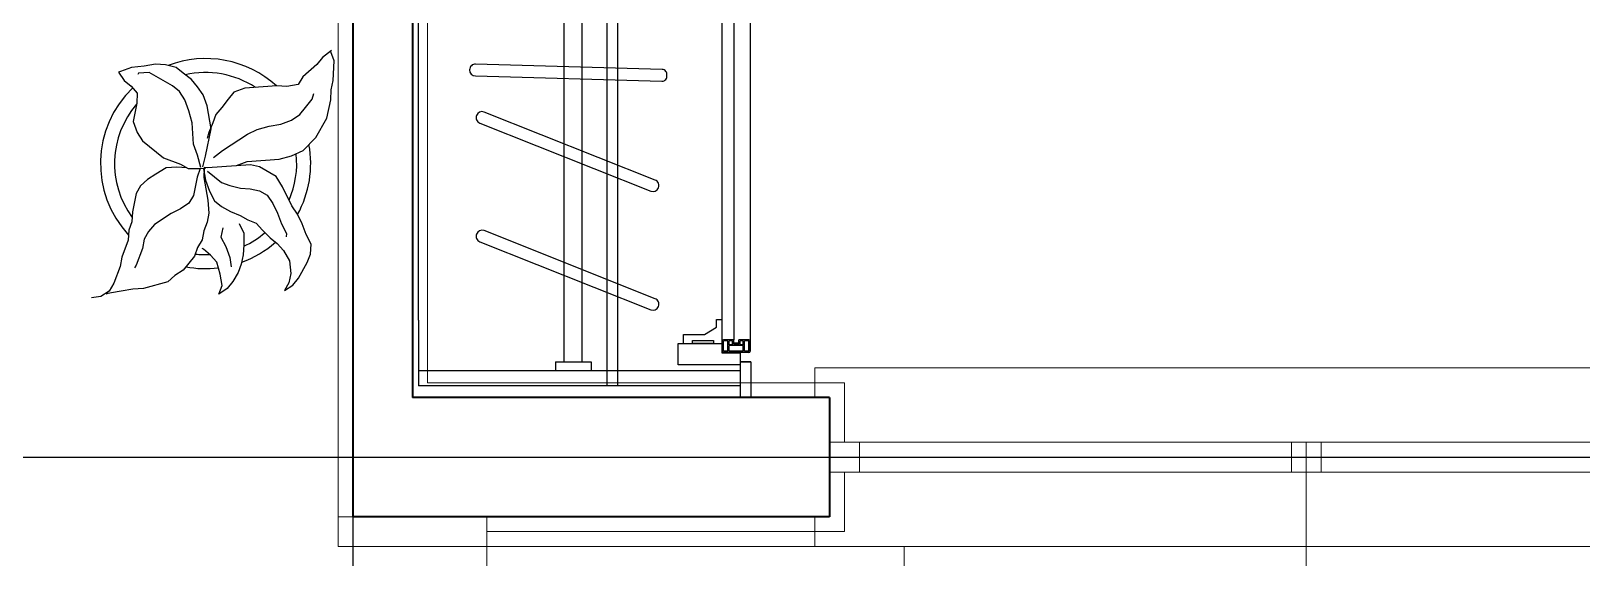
# Model space of a CAD drawing. Header units: inches. Extents: x -7543 to -822, y 102837 to 190349.
# Drawn here: x -831.4742 to -831.4221, y 102836.809 to 102836.8267 of the extents above; entities that cross this region are included whole.
import ezdxf

# ---------------------------------------------------------------- set-up
doc = ezdxf.new("R2010")
doc.units = ezdxf.units.IN
doc.header["$MEASUREMENT"] = 0
doc.linetypes.add('DASHDOTX2', pattern=[2, 1, -0.5, 0, -0.5])
for name, color, linetype, lineweight in [('AKS', 1, 'Continuous', 25), ('BİTKİ', 96, 'Continuous', 25), ('İZ DÜŞÜM', 253, 'Continuous', 20), ('SIVA', 150, 'Continuous', 15)]:
    doc.layers.add(name, color=color, linetype=linetype, lineweight=lineweight)
for name, color, linetype, lineweight, true_color in [('DUVAR', 7, 'Continuous', 35, 0xfc4642), ('KAPI', 7, 'Continuous', 18, 0xffb360), ('PENCERE', 7, 'Continuous', 18, 0xffb360), ('TEFRİŞ', 7, 'Continuous', 25, 0x78462c)]:
    doc.layers.add(name, color=color, linetype=linetype, lineweight=lineweight, true_color=true_color)

msp = doc.modelspace()

# ---------------------------------------------------------------- linework, layer by layer
at = {"layer": 'AKS', "linetype": 'DASHDOTX2', "ltscale": 10}
for p, q in [((-831.4633773943481, 102837.241780972), (-831.4633773943481, 102836.7293249838)), ((-831.6986646402642, 102836.8124307916), (-831.3280608453938, 102836.8124307916))]:
    msp.add_line(p, q, dxfattribs=at)
at = {"layer": 'BİTKİ'}
for p, q in [((-831.4644000266743, 102836.8258582686), (-831.4645922797101, 102836.8256237402)), ((-831.4640964212721, 102836.8260863184), (-831.4644000266743, 102836.8258582686)), ((-831.4640042842924, 102836.8257459288), (-831.4641212517007, 102836.826043094)), ((-831.4711756164344, 102836.8253808567), (-831.4712437235539, 102836.8253624733)), ((-831.4712437235539, 102836.8253624733), (-831.4710586720644, 102836.8250836853)), ((-831.4708103341554, 102836.8255159877), (-831.4711756164344, 102836.8253808567)), ((-831.4703833457347, 102836.825558183), (-831.4708103341554, 102836.8255159877)), ((-831.4705755987704, 102836.8253236546), (-831.4706004376048, 102836.8252804156)), ((-831.4702167174693, 102836.8253474666), (-831.4705755987704, 102836.8253236546)), ((-831.4699996255991, 102836.8256252339), (-831.4703833457347, 102836.825558183)), ((-831.4694380639261, 102836.8249001658), (-831.4702167174693, 102836.8253474666)), ((-831.4696655747266, 102836.8256058215), (-831.4699996255991, 102836.8256252339)), ((-831.4693130859974, 102836.825518329), (-831.4696655747266, 102836.8256058215)), ((-831.4690783736506, 102836.8253259897), (-831.4693130859974, 102836.825518329)), ((-831.4688003992455, 102836.8251088179), (-831.4690783736506, 102836.8253259897)), ((-831.4645922797101, 102836.8256237402), (-831.4650633307576, 102836.8252043802)), ((-831.4640427402833, 102836.8250780628), (-831.4640042842924, 102836.8257459288)), ((-831.4710586720644, 102836.8250836853), (-831.4708239366795, 102836.8248913522)), ((-831.4708239366795, 102836.8248913522), (-831.4706140547613, 102836.8246557886)), ((-831.4692033431736, 102836.8247078412), (-831.4694380639261, 102836.8249001658)), ((-831.4685905173274, 102836.8248732542), (-831.4688003992455, 102836.8251088179)), ((-831.4684054658379, 102836.8245944661), (-831.4685905173274, 102836.8248732542)), ((-831.467006761864, 102836.824825901), (-831.4673720587755, 102836.8246907784)), ((-831.465930101149, 102836.8248973661), (-831.467006761864, 102836.824825901)), ((-831.4655960502763, 102836.8248779536), (-831.465930101149, 102836.8248973661)), ((-831.4652123301407, 102836.8249450046), (-831.4655960502763, 102836.8248779536)), ((-831.4650633307576, 102836.8252043802), (-831.4652123301407, 102836.8249450046)), ((-831.4641244499268, 102836.8244350439), (-831.4641052177285, 102836.8247689843)), ((-831.4641052177285, 102836.8247689843), (-831.4640427402833, 102836.8250780628)), ((-831.4706332785539, 102836.8243218629), (-831.4707582564826, 102836.8237036997)), ((-831.4706140547613, 102836.8246557886), (-831.4706332785539, 102836.8243218629)), ((-831.4690182916842, 102836.8244290531), (-831.4692033431736, 102836.8247078412)), ((-831.4688829094575, 102836.8240638017), (-831.4690182916842, 102836.8244290531)), ((-831.4682700836113, 102836.8242292147), (-831.4684054658379, 102836.8245944661)), ((-831.467564320217, 102836.8244562355), (-831.4677814036813, 102836.8241784827)), ((-831.4673720587755, 102836.8246907784), (-831.467564320217, 102836.8244562355)), ((-831.4649663898895, 102836.8241712542), (-831.4647492980193, 102836.8244490216)), ((-831.4647492980193, 102836.8244490216), (-831.4646932131461, 102836.8246467957)), ((-831.4642494194497, 102836.8238168954), (-831.4641244499268, 102836.8244350439)), ((-831.4687723576595, 102836.8236553258), (-831.4688829094575, 102836.8240638017)), ((-831.4681354873208, 102836.8234619575), (-831.4682700836113, 102836.8242292147)), ((-831.4679736797553, 102836.8239439481), (-831.4680794108532, 102836.8236597169)), ((-831.4677814036813, 102836.8241784827), (-831.4679736797553, 102836.8239439481)), ((-831.4658027294428, 102836.8236167862), (-831.4654374325313, 102836.8237519088)), ((-831.4654374325313, 102836.8237519088), (-831.4651586575577, 102836.8239367343)), ((-831.4651586575577, 102836.8239367343), (-831.4649663898895, 102836.8241712542)), ((-831.4646219263132, 102836.8231684418), (-831.4642494194497, 102836.8238168954)), ((-831.4707582564826, 102836.8237036997), (-831.4706228742559, 102836.8233384482)), ((-831.4706228742559, 102836.8233384482), (-831.4704378227665, 102836.8230596602)), ((-831.4687242917125, 102836.8229377569), (-831.4687723576595, 102836.8236553258)), ((-831.4683229426946, 102836.8225347158), (-831.4681354873208, 102836.8234619575)), ((-831.4682099870123, 102836.8233322697), (-831.4682660718854, 102836.8231344956)), ((-831.4680794108532, 102836.8236597169), (-831.4682099870123, 102836.8233322697)), ((-831.4677533705011, 102836.8227249761), (-831.4669170371745, 102836.8232794671)), ((-831.4669170371745, 102836.8232794671), (-831.4665950085482, 102836.8234394453)), ((-831.4665950085482, 102836.8234394453), (-831.4661864495783, 102836.8235497353)), ((-831.4661864495783, 102836.8235497353), (-831.4658027294428, 102836.8236167862)), ((-831.4704378227665, 102836.8230596602), (-831.4697336542823, 102836.8224826632)), ((-831.468588909486, 102836.8225725054), (-831.4687242917125, 102836.8229377569)), ((-831.4680569759033, 102836.8224969262), (-831.4677533705011, 102836.8227249761)), ((-831.4654398364157, 102836.8225458791), (-831.46504970067, 102836.8227242407)), ((-831.46504970067, 102836.8227242407), (-831.4646219263132, 102836.8231684418)), ((-831.4697336542823, 102836.8224826632), (-831.4691648826573, 102836.8222709261)), ((-831.469282650634, 102836.822166094), (-831.469641540341, 102836.8221422674)), ((-831.4689485851289, 102836.8221466731), (-831.469282650634, 102836.822166094)), ((-831.4691648826573, 102836.8222709261), (-831.4689053314762, 102836.8221218259)), ((-831.468478357688, 102836.8221640296), (-831.468588909486, 102836.8225725054)), ((-831.4684102589742, 102836.8221823983), (-831.4683229426946, 102836.8225347158)), ((-831.4668201025331, 102836.8222463642), (-831.4682556529551, 102836.8221510726)), ((-831.4672903446065, 102836.8222290162), (-831.466925047695, 102836.8223641387)), ((-831.466925047695, 102836.8223641387), (-831.4658483869799, 102836.8224356038)), ((-831.4665108904948, 102836.8221837127), (-831.4668201025331, 102836.8222463642)), ((-831.4659485198474, 102836.8218606566), (-831.4665108904948, 102836.8221837127)), ((-831.4658483869799, 102836.8224356038), (-831.4654398364157, 102836.8225458791)), ((-831.4702671827752, 102836.8217542247), (-831.4705027040961, 102836.821544552)), ((-831.4699884078016, 102836.8219390502), (-831.4702671827752, 102836.8217542247)), ((-831.469641540341, 102836.8221422674), (-831.4699884078016, 102836.8219390502)), ((-831.4689053314762, 102836.8221218259), (-831.4685031965223, 102836.8221207906)), ((-831.4686089276203, 102836.8218365593), (-831.4687339055489, 102836.8212183962)), ((-831.4685031965223, 102836.8221207906), (-831.4686089276203, 102836.8218365593)), ((-831.4685031965223, 102836.8221207906), (-831.4683237516689, 102836.8221327038)), ((-831.4683918357501, 102836.8221143267), (-831.4683245460105, 102836.8217306835)), ((-831.4683670053215, 102836.8221575511), (-831.4683862291141, 102836.8218236254)), ((-831.4683862291141, 102836.8218236254), (-831.4682516412292, 102836.8210563535)), ((-831.4682556529551, 102836.8221510726), (-831.4683670053215, 102836.8221575511)), ((-831.4683245460105, 102836.8217306835), (-831.4681891553782, 102836.8213654466)), ((-831.4682620601596, 102836.8220397766), (-831.4677926270604, 102836.8216551127)), ((-831.4677926270604, 102836.8216551127), (-831.4675082454507, 102836.8215492368)), ((-831.4657450451339, 102836.8215137969), (-831.4659485198474, 102836.8218606566)), ((-831.4706517034792, 102836.8212851764), (-831.4707766667755, 102836.8206670048)), ((-831.4705027040961, 102836.821544552), (-831.4706517034792, 102836.8212851764)), ((-831.4687339055489, 102836.8212183962), (-831.468882904932, 102836.8209590206)), ((-831.4681891553782, 102836.8213654466), (-831.4680289427231, 102836.8210434196)), ((-831.4675082454507, 102836.8215492368), (-831.4671557567216, 102836.8214617443)), ((-831.4671557567216, 102836.8214617443), (-831.4668217058489, 102836.8214423319)), ((-831.4668217058489, 102836.8214423319), (-831.466512485405, 102836.821379695)), ((-831.466512485405, 102836.821379695), (-831.4662529342239, 102836.8212305948)), ((-831.4662529342239, 102836.8212305948), (-831.4660678827344, 102836.8209518067)), ((-831.4654246114178, 102836.8208697574), (-831.4657450451339, 102836.8215137969)), ((-831.4707766667755, 102836.8206670048), (-831.470795890568, 102836.8203330791)), ((-831.4694837085319, 102836.8206142169), (-831.4700412668849, 102836.8202445513)), ((-831.4691616799057, 102836.8207741951), (-831.4694837085319, 102836.8206142169)), ((-831.468882904932, 102836.8209590206), (-831.4691616799057, 102836.8207741951)), ((-831.468209188145, 102836.8206295089), (-831.468271673996, 102836.8203204158)), ((-831.4682516412292, 102836.8210563535), (-831.468209188145, 102836.8206295089)), ((-831.4680289427231, 102836.8210434196), (-831.4677942219706, 102836.8208510949)), ((-831.4677942219706, 102836.8208510949), (-831.4674914171369, 102836.8206771475)), ((-831.4674914171369, 102836.8206771475), (-831.467163767242, 102836.8205464159)), ((-831.4660678827344, 102836.8209518067), (-831.4659076700792, 102836.8206297796)), ((-831.4659076700792, 102836.8206297796), (-831.4657722878526, 102836.8202645282)), ((-831.4652395599282, 102836.8205909694), (-831.4654246114178, 102836.8208697574)), ((-831.470795890568, 102836.8203330791), (-831.4709016447041, 102836.8200488416)), ((-831.4700412668849, 102836.8202445513), (-831.4702335345532, 102836.8200100314)), ((-831.468271673996, 102836.8203204158), (-831.4683774197264, 102836.820036193)), ((-831.4677461560236, 102836.820133526), (-831.4678086334688, 102836.8198244475)), ((-831.4672014142586, 102836.8202805618), (-831.4670411931978, 102836.8199585494)), ((-831.467163767242, 102836.8205464159), (-831.466904216061, 102836.8203973157)), ((-831.466904216061, 102836.8203973157), (-831.4666198344513, 102836.8202914398)), ((-831.4666198344513, 102836.8202914398), (-831.4664099441275, 102836.8200558908)), ((-831.4657722878526, 102836.8202645282), (-831.4656120667917, 102836.8199425158)), ((-831.4650793326406, 102836.8202689339), (-831.4652395599282, 102836.8205909694)), ((-831.464943950414, 102836.8199036824), (-831.4650793326406, 102836.8202689339)), ((-831.4709208684967, 102836.8197149159), (-831.471132345325, 102836.8191464619)), ((-831.4709016447041, 102836.8200488416), (-831.4709208684967, 102836.8197149159)), ((-831.470382542342, 102836.8197506411), (-831.4704450197872, 102836.8194415627)), ((-831.4702335345532, 102836.8200100314), (-831.470382542342, 102836.8197506411)), ((-831.4684398971717, 102836.8197271145), (-831.4685889049605, 102836.8194677243)), ((-831.4683774197264, 102836.820036193), (-831.4684398971717, 102836.8197271145)), ((-831.4678086334688, 102836.8198244475), (-831.4676484208137, 102836.8195024204)), ((-831.4670411931978, 102836.8199585494), (-831.467042002172, 102836.8195565374)), ((-831.4664099441275, 102836.8200558908), (-831.4661567939241, 102836.8197954715)), ((-831.4661567939241, 102836.8197954715), (-831.4659220815774, 102836.8196031322)), ((-831.4659220815774, 102836.8196031322), (-831.4657121912536, 102836.8193675832)), ((-831.4656120667917, 102836.8199425158), (-831.4656184677694, 102836.8198311967)), ((-831.4647837293531, 102836.81958167), (-831.464943950414, 102836.8199036824)), ((-831.4648029615514, 102836.8192477297), (-831.4647837293531, 102836.81958167)), ((-831.471132345325, 102836.8191464619), (-831.4711948458084, 102836.8188373772)), ((-831.4704450197872, 102836.8194415627), (-831.4706564966156, 102836.8188731086)), ((-831.4686946506908, 102836.8191835015), (-831.4690791567624, 102836.8187144448)), ((-831.4685889049605, 102836.8194677243), (-831.4686946506908, 102836.8191835015)), ((-831.468391036883, 102836.819411566), (-831.4684342905356, 102836.8194364132)), ((-831.4681563099036, 102836.8192192183), (-831.468391036883, 102836.819411566)), ((-831.4679464195799, 102836.8189836693), (-831.4681563099036, 102836.8192192183)), ((-831.4676484208137, 102836.8195024204), (-831.4675130385871, 102836.819137169)), ((-831.4675130385871, 102836.819137169), (-831.4674641782983, 102836.8188216204)), ((-831.4670612259646, 102836.8192226117), (-831.4671237118155, 102836.8189135186)), ((-831.467042002172, 102836.8195565374), (-831.4670612259646, 102836.8192226117)), ((-831.4657121912536, 102836.8193675832), (-831.4655087249457, 102836.8190207089)), ((-831.4649087072818, 102836.8189635068), (-831.4648029615514, 102836.8192477297)), ((-831.4711948458084, 102836.8188373772), (-831.4714063226368, 102836.8182689231)), ((-831.4706564966156, 102836.8188731086), (-831.4707061658785, 102836.8187866452)), ((-831.4693579401418, 102836.8185296047), (-831.4695934614626, 102836.818319932)), ((-831.4690791567624, 102836.8187144448), (-831.4693579401418, 102836.8185296047)), ((-831.4678358761876, 102836.8185751788), (-831.4679464195799, 102836.8189836693)), ((-831.4677685926748, 102836.8181915586), (-831.4678358761876, 102836.8185751788)), ((-831.467229457546, 102836.8186292958), (-831.4674032957633, 102836.8183266812)), ((-831.4671237118155, 102836.8189135186), (-831.467229457546, 102836.8186292958)), ((-831.4654662572291, 102836.8185938559), (-831.46552874308, 102836.8182847628)), ((-831.4655087249457, 102836.8190207089), (-831.4654662572291, 102836.8185938559)), ((-831.465206706048, 102836.8184447556), (-831.4649087072818, 102836.8189635068)), ((-831.4715553304256, 102836.8180095329), (-831.4718341053992, 102836.8178247074)), ((-831.4714063226368, 102836.8182689231), (-831.4715553304256, 102836.8180095329)), ((-831.4711531724334, 102836.8180085038), (-831.4712212711472, 102836.817990135)), ((-831.470769452298, 102836.8180755547), (-831.4711531724334, 102836.8180085038)), ((-831.4704105709967, 102836.8180993667), (-831.470769452298, 102836.8180755547)), ((-831.4695934614626, 102836.818319932), (-831.4704105709967, 102836.8180993667)), ((-831.4678743237728, 102836.8179073273), (-831.4677685926748, 102836.8181915586)), ((-831.4675955487991, 102836.8180921528), (-831.4678743237728, 102836.8179073273)), ((-831.4674032957633, 102836.8183266812), (-831.4675955487991, 102836.8180921528)), ((-831.46552874308, 102836.8182847628), (-831.4656777424631, 102836.8180253872)), ((-831.4656777424631, 102836.8180253872), (-831.4653989674895, 102836.8182102127)), ((-831.4653989674895, 102836.8182102127), (-831.465206706048, 102836.8184447556)), ((-831.4718341053992, 102836.8178247074), (-831.4721497330478, 102836.8177760482)), ((-831.4716049912828, 102836.8179230841), (-831.4716730837698, 102836.8179046923)), ((-831.4712212711472, 102836.817990135), (-831.4716049912828, 102836.8179230841))]:
    msp.add_line(p, q, dxfattribs=at)
at = {"layer": 'DUVAR'}
for p, q in [((-831.4633773943481, 102836.8864307916), (-831.4633773943481, 102836.8104307916)), ((-831.4613773943481, 102836.8864307916), (-831.4613773943481, 102836.8144307916)), ((-831.4473773943481, 102836.8144307916), (-831.461377394348, 102836.8144307916)), ((-831.447377394348, 102836.8144307916), (-831.447377394348, 102836.8104307916)), ((-831.4473773943481, 102836.8104307916), (-831.4633773943481, 102836.8104307916))]:
    msp.add_line(p, q, dxfattribs=at)
at = {"layer": 'İZ DÜŞÜM'}
for p, q in [((-831.4423593845859, 102836.8094307916), (-831.4423593845859, 102836.8094187661)), ((-831.439609384586, 102836.8094307916), (-831.439609384586, 102836.8094187661)), ((-831.4368593845859, 102836.8094307916), (-831.4368593845859, 102836.8094187661)), ((-831.4258593845859, 102836.8094307916), (-831.4258593845859, 102836.8094187661)), ((-831.4231093845859, 102836.8094307916), (-831.4231093845859, 102836.8094187661))]:
    msp.add_line(p, q, dxfattribs=at)
at = {"layer": 'KAPI'}
for p, q in [((-831.4638773943481, 102836.8104307916), (-831.4638773943481, 102836.8094307916)), ((-831.4638773943481, 102836.8104307916), (-831.4588773943481, 102836.8104307916)), ((-831.4588773943481, 102836.8104307916), (-831.4588773943481, 102836.8094307916)), ((-831.4638773943481, 102836.8094307916), (-831.4588773943481, 102836.8094307916)), ((-831.4588773943481, 102836.8094307916), (-831.444877394348, 102836.8094307916)), ((-831.4588773943481, 102836.8086307916), (-831.4588773943481, 102836.8094307916))]:
    msp.add_line(p, q, dxfattribs=at)
msp.add_arc((-831.458477394348, 102836.8090307916), 0.01360588108135596, 268.3153156787103, 1.684684365761425, dxfattribs=at)
at = {"layer": 'PENCERE'}
for p, q in [((-831.4478773943481, 102836.8144307916), (-831.4478773943481, 102836.8154307916)), ((-831.4478773943481, 102836.8154307916), (-831.4148773943481, 102836.8154307916)), ((-831.4153773943481, 102836.8129307916), (-831.447377394348, 102836.8129307916)), ((-831.446377394348, 102836.8119307916), (-831.446377394348, 102836.8129307916)), ((-831.431877394348, 102836.8119307916), (-831.431877394348, 102836.8129307916)), ((-831.431377394348, 102836.8119307916), (-831.431377394348, 102836.8129307916)), ((-831.430877394348, 102836.8119307916), (-831.430877394348, 102836.8129307916)), ((-831.431877394348, 102836.8124307916), (-831.446377394348, 102836.8124307916)), ((-831.416377394348, 102836.8124307916), (-831.430877394348, 102836.8124307916)), ((-831.4153773943481, 102836.8119307916), (-831.447377394348, 102836.8119307916)), ((-831.431377394348, 102836.8027138281), (-831.431377394348, 102836.8119307916)), ((-831.4478773943481, 102836.8104307916), (-831.4478773943481, 102836.8094307916)), ((-831.4478773943481, 102836.8094307916), (-831.4148773943481, 102836.8094307916))]:
    msp.add_line(p, q, dxfattribs=at)
at = {"layer": 'SIVA'}
for p, q in [((-831.4638773943481, 102836.8104307916), (-831.4638773943481, 102836.8859307916)), ((-831.460877394348, 102836.8859307916), (-831.460877394348, 102836.8149307916)), ((-831.460877394348, 102836.8149307916), (-831.4468773943481, 102836.8149307916)), ((-831.4468773943481, 102836.8149307916), (-831.4468773943481, 102836.8129307916)), ((-831.4468773943481, 102836.8119307916), (-831.4468773943481, 102836.8099307916)), ((-831.4468773943481, 102836.8099307916), (-831.4588773943481, 102836.8099307916))]:
    msp.add_line(p, q, dxfattribs=at)
at = {"layer": 'TEFRİŞ'}
for p, q in [((-831.461377394348, 102836.8674307916), (-831.461377394348, 102836.8144307916)), ((-831.456282482348, 102836.8156307916), (-831.4562824823481, 102836.8586885889)), ((-831.455682482348, 102836.8156307916), (-831.455682482348, 102836.8586885889)), ((-831.454842482348, 102836.8148307916), (-831.4548424823481, 102836.8586885889)), ((-831.454482482348, 102836.8148307916), (-831.4544824823481, 102836.8586885889)), ((-831.4500447532159, 102836.8379292352), (-831.4500447532159, 102836.8159922963)), ((-831.4509796652173, 102836.8163322643), (-831.4509796652173, 102836.8368397063)), ((-831.4505972012166, 102836.8369884423), (-831.4505972012173, 102836.8163747603)), ((-831.4529952743376, 102836.8254540375), (-831.4592582594498, 102836.8256328096)), ((-831.459267668509, 102836.8252329203), (-831.4530046833968, 102836.8250541482)), ((-831.4532358830633, 102836.8217371066), (-831.4589723250749, 102836.8240220576)), ((-831.4591189014468, 102836.8236498811), (-831.4533824594351, 102836.8213649301)), ((-831.4591189014468, 102836.8196656711), (-831.4533824594351, 102836.8173807201)), ((-831.4532358830633, 102836.8177528966), (-831.4589723250749, 102836.8200378476)), ((-831.461177394348, 102836.8170307916), (-831.461177394348, 102836.8148307916)), ((-831.4511773943481, 102836.8168007924), (-831.4511773943481, 102836.8170507924)), ((-831.4511773943481, 102836.8170507924), (-831.450977394348, 102836.8170507924)), ((-831.452277394348, 102836.8162507924), (-831.452277394348, 102836.8165507924)), ((-831.452277394348, 102836.8165507924), (-831.4515773943481, 102836.8165507924)), ((-831.4515773943481, 102836.8165507924), (-831.4511773943481, 102836.8168007924)), ((-831.452457394348, 102836.8162507916), (-831.4509973943481, 102836.8162507916)), ((-831.452457394348, 102836.8155307916), (-831.452457394348, 102836.8162507916)), ((-831.452277394348, 102836.8162507924), (-831.450977394348, 102836.8162507924)), ((-831.451977394348, 102836.8163507924), (-831.451277394348, 102836.8163507924)), ((-831.4519773943481, 102836.8162507924), (-831.451977394348, 102836.8163507924)), ((-831.451277394348, 102836.8162507924), (-831.4519773943481, 102836.8162507924)), ((-831.451277394348, 102836.8163507924), (-831.451277394348, 102836.8162507924)), ((-831.4509973943481, 102836.8162507916), (-831.4509973943481, 102836.8159307916)), ((-831.4509973943481, 102836.8159307916), (-831.450377394348, 102836.8159307916)), ((-831.4509796652173, 102836.8159922963), (-831.4509796652173, 102836.8163322643)), ((-831.4505972012173, 102836.8163747603), (-831.4509371692174, 102836.8163747603)), ((-831.4507884332173, 102836.8163322643), (-831.4509371692174, 102836.8163322643)), ((-831.4509371692174, 102836.8159922963), (-831.4509371692174, 102836.8163322643)), ((-831.4507884332173, 102836.8159922963), (-831.4509371692174, 102836.8159922963)), ((-831.4500872492173, 102836.8159498003), (-831.4509371692174, 102836.8159498003)), ((-831.4501934892173, 102836.8159498003), (-831.4508309292173, 102836.8159498003)), ((-831.4507884332173, 102836.8159922963), (-831.4507884332173, 102836.8163322643)), ((-831.4506396972174, 102836.8163322643), (-831.4507459372173, 102836.8163322643)), ((-831.4507459372173, 102836.8162047763), (-831.4507459372173, 102836.8163322643)), ((-831.4506396972174, 102836.8162047763), (-831.4507459372173, 102836.8162047763)), ((-831.4502784812173, 102836.8161835283), (-831.4507459372173, 102836.8161835283)), ((-831.4507459372173, 102836.8159922963), (-831.4507459372173, 102836.8161835283)), ((-831.4502784812173, 102836.8159922963), (-831.4507459372173, 102836.8159922963)), ((-831.4506396972173, 102836.8161835283), (-831.4506396972174, 102836.8163322643)), ((-831.4505972012173, 102836.8162260243), (-831.4505972012173, 102836.8163747603)), ((-831.4504272172173, 102836.8162605091), (-831.4505972012173, 102836.8162605091)), ((-831.4504272172173, 102836.8162260243), (-831.4505972012173, 102836.8162260243)), ((-831.4500872492174, 102836.8163747603), (-831.4504272172173, 102836.8163747603)), ((-831.4504272172173, 102836.8162260243), (-831.4504272172173, 102836.8163747603)), ((-831.4502784812173, 102836.8163322643), (-831.4503847212173, 102836.8163322643)), ((-831.4503847212173, 102836.8161835283), (-831.4503847212173, 102836.8163322643)), ((-831.4502784812173, 102836.8162047763), (-831.4503847212173, 102836.8162047763)), ((-831.450377394348, 102836.8159307916), (-831.450377394348, 102836.8155307916)), ((-831.4502784812173, 102836.8162047763), (-831.4502784812173, 102836.8163322643)), ((-831.4502784812173, 102836.8159922963), (-831.4502784812173, 102836.8161835283)), ((-831.4500872492173, 102836.8163322643), (-831.4502359852173, 102836.8163322643)), ((-831.4502359852173, 102836.8159922963), (-831.4502359852173, 102836.8163322643)), ((-831.4500872492173, 102836.8163322643), (-831.4502359852173, 102836.8163322643)), ((-831.4502359852173, 102836.8159922963), (-831.4502359852173, 102836.8163322643)), ((-831.4500872492174, 102836.8159922963), (-831.4502359852173, 102836.8159922963)), ((-831.4500872492174, 102836.8159922963), (-831.4502359852173, 102836.8159922963)), ((-831.4500872492174, 102836.8159922963), (-831.4500872492173, 102836.8163322643)), ((-831.4500872492174, 102836.8159922963), (-831.4500872492173, 102836.8163322643)), ((-831.4500447532173, 102836.8159922963), (-831.4500447532173, 102836.8163322643)), ((-831.4500447532173, 102836.8159922963), (-831.4500447532173, 102836.8163322643)), ((-831.456582482348, 102836.8156307916), (-831.456582482348, 102836.8153307916)), ((-831.456582482348, 102836.8156307916), (-831.4553824823481, 102836.8156307916)), ((-831.4553824823481, 102836.8156307916), (-831.4553824823481, 102836.8153307916)), ((-831.450377394348, 102836.8155307916), (-831.452457394348, 102836.8155307916)), ((-831.450017394348, 102836.8156307916), (-831.450377394348, 102836.8156307916)), ((-831.450377394348, 102836.8153307916), (-831.461177394348, 102836.8153307916)), ((-831.461377394348, 102836.8144307916), (-831.450377394348, 102836.8144307916)), ((-831.450377394348, 102836.8148307916), (-831.461177394348, 102836.8148307916))]:
    msp.add_line(p, q, dxfattribs=at)
msp.add_lwpolyline([(-831.461177394348, 102836.8170307916), (-831.461177394348, 102836.8669307916), (-831.4503773943482, 102836.8669307916)], dxfattribs=at)
msp.add_lwpolyline([(-831.450377394348, 102836.8156219986), (-831.450377394348, 102836.8144307916), (-831.4500115361956, 102836.8144307916), (-831.4500115361956, 102836.8156219986)], close=True, dxfattribs=at)
for centre, radius, start, end in [((-831.4683228766175, 102836.8222898951), 0.003528241875000579, 47.6247929015513, 110.9285328832966), ((-831.4683228766175, 102836.8222898951), 0.003057817500000502, 56.83460600885396, 102.9273839316282), ((-831.4592629639794, 102836.825432865), 0.0002000000000001545, 178.652127279151, 268.6521272300645), ((-831.4592629639794, 102836.825432865), 0.0002000000000008991, 88.65212723006447, 178.652127279151), ((-831.4530064924193, 102836.8252843232), 0.0001700846383642633, 348.147249627563, 86.21826129014772), ((-831.4683228766175, 102836.8222898951), 0.003528241875000579, 133.9223339213996, 222.8231419159093), ((-831.4530063722127, 102836.8252226181), 0.0001684784114812132, 270.5743385442049, 9.142697389980745), ((-831.4683228766175, 102836.8222898951), 0.003057817500000502, 139.2941859485626, 216.2941329455089), ((-831.4590456132609, 102836.8238359694), 0.0002000000000006801, 158.5037130446269, 248.5037130894543), ((-831.4590456132609, 102836.8238359694), 0.0002000000000002697, 68.50371308945435, 158.5037130446269), ((-831.4683228766175, 102836.8222898951), 0.003528241875000579, 331.0568430408426, 10.42910194686313), ((-831.4683228766175, 102836.8222898951), 0.003057817500000502, 336.3718558938017, 6.15440798182799), ((-831.4533091712492, 102836.8215510183), 0.0002000000000002697, 338.5037130446268, 68.50371308945435), ((-831.4533091712492, 102836.8215510183), 0.0001999999999993261, 248.5037130894543, 338.5037130446268), ((-831.4683228766175, 102836.8222898951), 0.003528241875000579, 290.0886408440438, 311.5928878718113), ((-831.4683228766175, 102836.8222898951), 0.003057817500000502, 294.7115799520786, 310.71098600149), ((-831.4590456132609, 102836.8198517594), 0.0002000000000006801, 158.5037130446269, 248.5037130894543), ((-831.4590456132609, 102836.8198517594), 0.0002000000000002697, 68.50371308945435, 158.5037130446269), ((-831.4683228766175, 102836.8222898951), 0.003057817500000502, 263.4959628761687, 272.7479048942191), ((-831.4683228766175, 102836.8222898951), 0.003528241875000579, 259.1252759180957, 276.9911098746752), ((-831.4533091712492, 102836.8175668083), 0.0001999999999993261, 248.5037130894543, 338.5037130446268), ((-831.4533091712492, 102836.8175668083), 0.0002000000000002697, 338.5037130446268, 68.50371308945435), ((-831.4509371692174, 102836.8163322643), 4.2496e-05, 90, 180), ((-831.4509371692174, 102836.8159922963), 4.2496e-05, 180, 270), ((-831.4500872492174, 102836.8163322643), 4.2496e-05, 0, 90), ((-831.4500872492174, 102836.8163322643), 4.2496e-05, 0, 90), ((-831.4500872492174, 102836.8159922963), 4.2496e-05, 270, 0), ((-831.4500872492174, 102836.8159922963), 4.2496e-05, 270, 0)]:
    msp.add_arc(centre, radius, start, end, dxfattribs=at)

doc.saveas('drawing.dxf')
